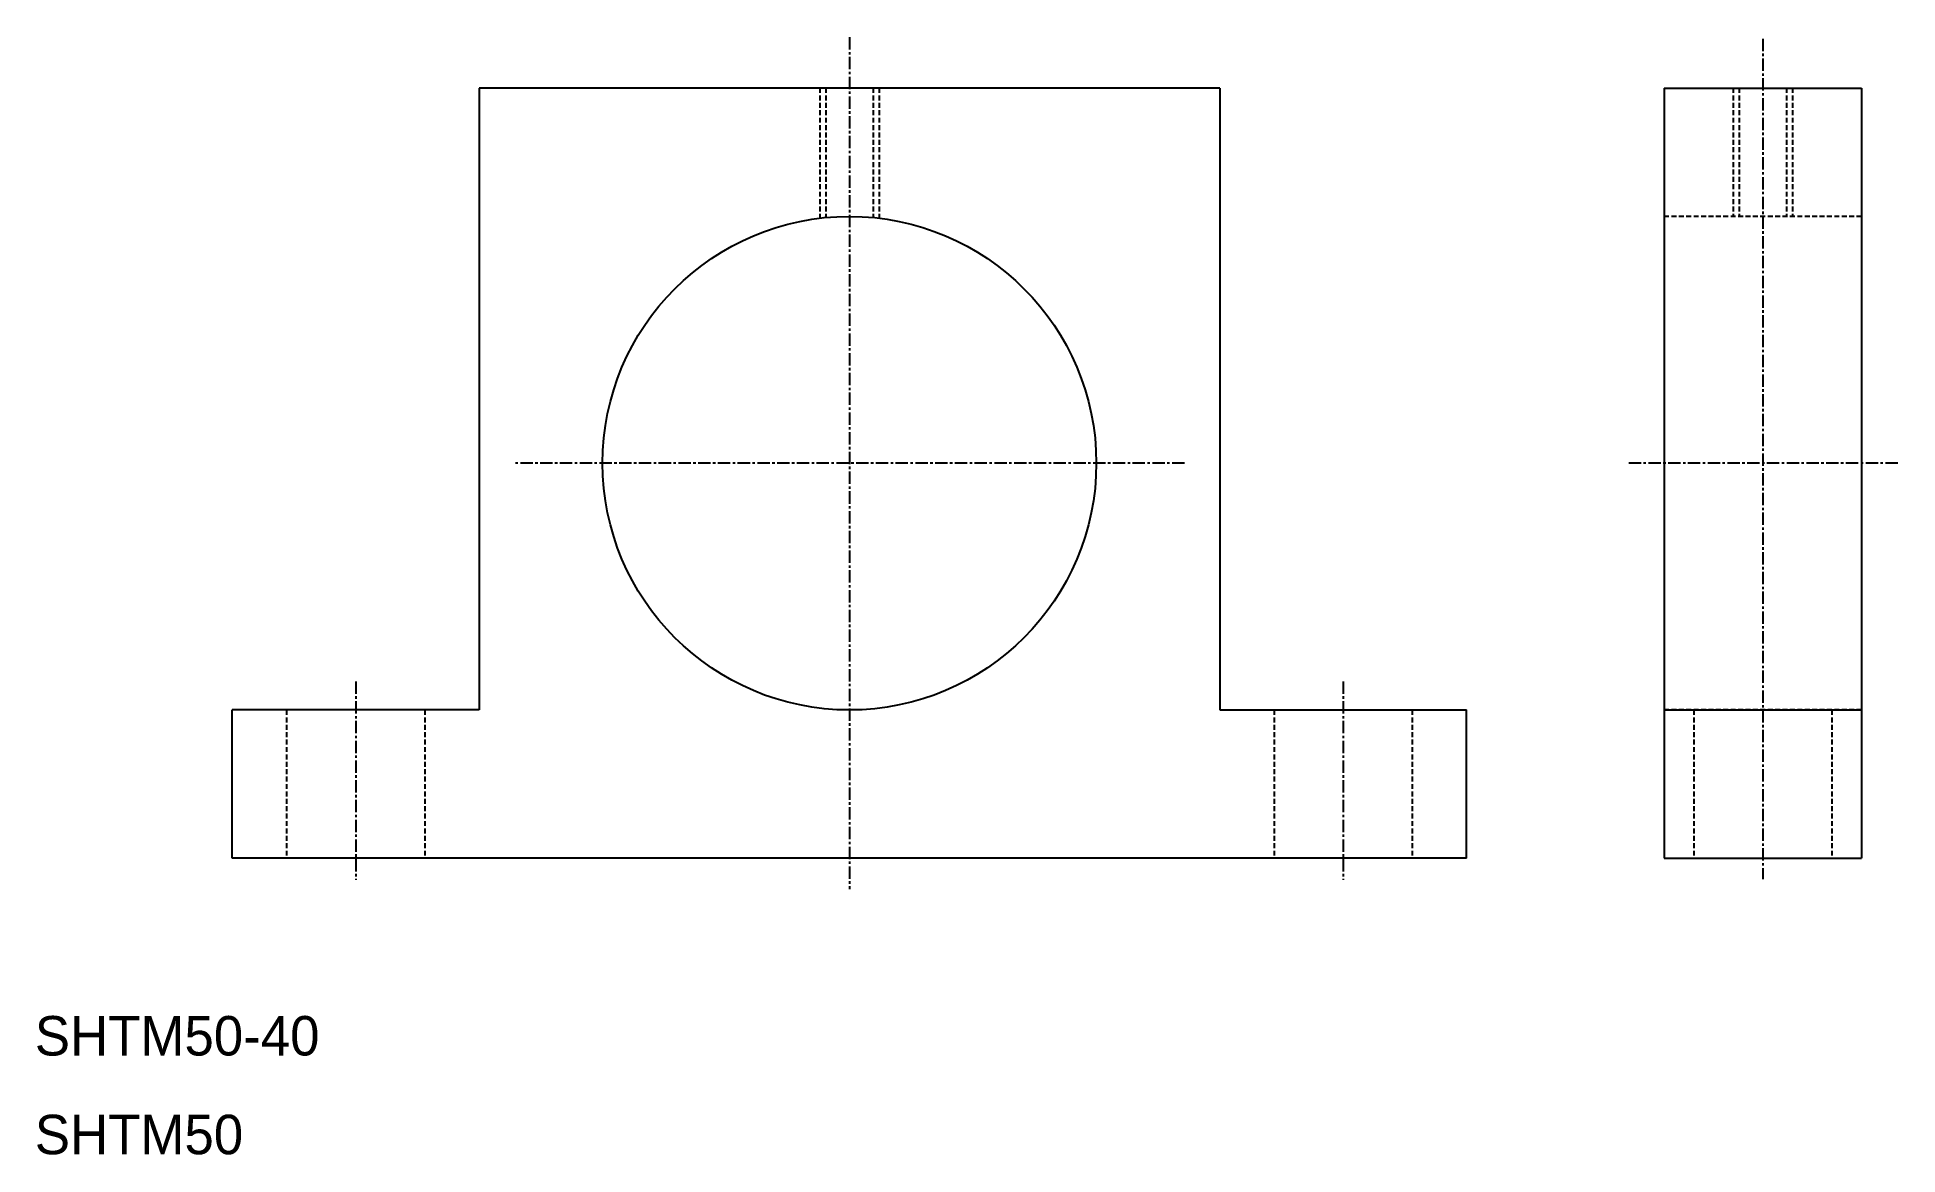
# Model space of a CAD drawing. Extents: x 10 to 199, y 10 to 123.
import ezdxf

# ---------------------------------------------------------------- set-up
doc = ezdxf.new("R2010")
doc.units = 0
doc.linetypes.add('CENTER', pattern=[2, 1.25, -0.25, 0.25, -0.25])
doc.linetypes.add('DASHED', pattern=[0.75, 0.5, -0.25])
doc.layers.get('0').update_dxf_attribs({"linetype": 'CONTINUOUS'})
doc.layers.add('CENTER', color=1, linetype='CENTER')

msp = doc.modelspace()

# ---------------------------------------------------------------- linework, layer by layer
at = {"color": 7, "linetype": 'CONTINUOUS'}
for p, q in [((130, 118), (55, 118)), ((55, 118), (55, 55)), ((130, 118), (130, 55)), ((175, 118), (175, 40)), ((175, 118), (195, 118)), ((195, 118), (195, 40)), ((55, 55), (30, 55)), ((30, 40), (30, 55)), ((130, 55), (155, 55)), ((155, 40), (155, 55)), ((175, 55), (195, 55)), ((155, 40), (30, 40)), ((92.5, 40), (92.5, 40)), ((123.75, 40), (123.75, 40)), ((175, 40), (195, 40))]:
    msp.add_line(p, q, dxfattribs=at)
at = {"color": 3, "linetype": 'DASHED'}
for p, q in [((89.5, 118), (89.5, 104.82)), ((90.1, 118), (90.1, 104.88)), ((94.9, 118), (94.9, 104.88)), ((95.5, 118), (95.5, 104.82)), ((182, 118), (182, 105)), ((182.6, 118), (182.6, 105)), ((187.4, 118), (187.4, 105)), ((188, 118), (188, 105)), ((195, 105), (175, 105)), ((35.5, 55), (35.5, 40)), ((49.5, 55), (49.5, 40)), ((135.5, 55), (135.5, 40)), ((149.5, 55), (149.5, 40)), ((195, 55), (175, 55)), ((178, 55), (178, 40)), ((192, 55), (192, 40))]:
    msp.add_line(p, q, dxfattribs=at)
at = {"color": 7, "linetype": 'CONTINUOUS'}
msp.add_circle((92.5, 80), 25, dxfattribs=at)
at = {"layer": 'CENTER', "color": 1, "linetype": 'CENTER'}
for p, q in [((92.5, 123.15), (92.5, 36.85)), ((185, 122.99), (185, 37.86)), ((126.43, 80), (58.57, 80)), ((198.67, 80), (171.17, 80)), ((42.5, 57.89), (42.5, 37.78)), ((142.5, 57.89), (142.5, 37.78))]:
    msp.add_line(p, q, dxfattribs=at)

# ---------------------------------------------------------------- texts
at = {"color": 7, "linetype": 'CONTINUOUS'}
for s, p in [('SHTM50-40', (10, 20)), ('SHTM50', (10, 10))]:
    msp.add_text(s, height=4, dxfattribs=at).set_placement(p)

doc.saveas('drawing.dxf')
